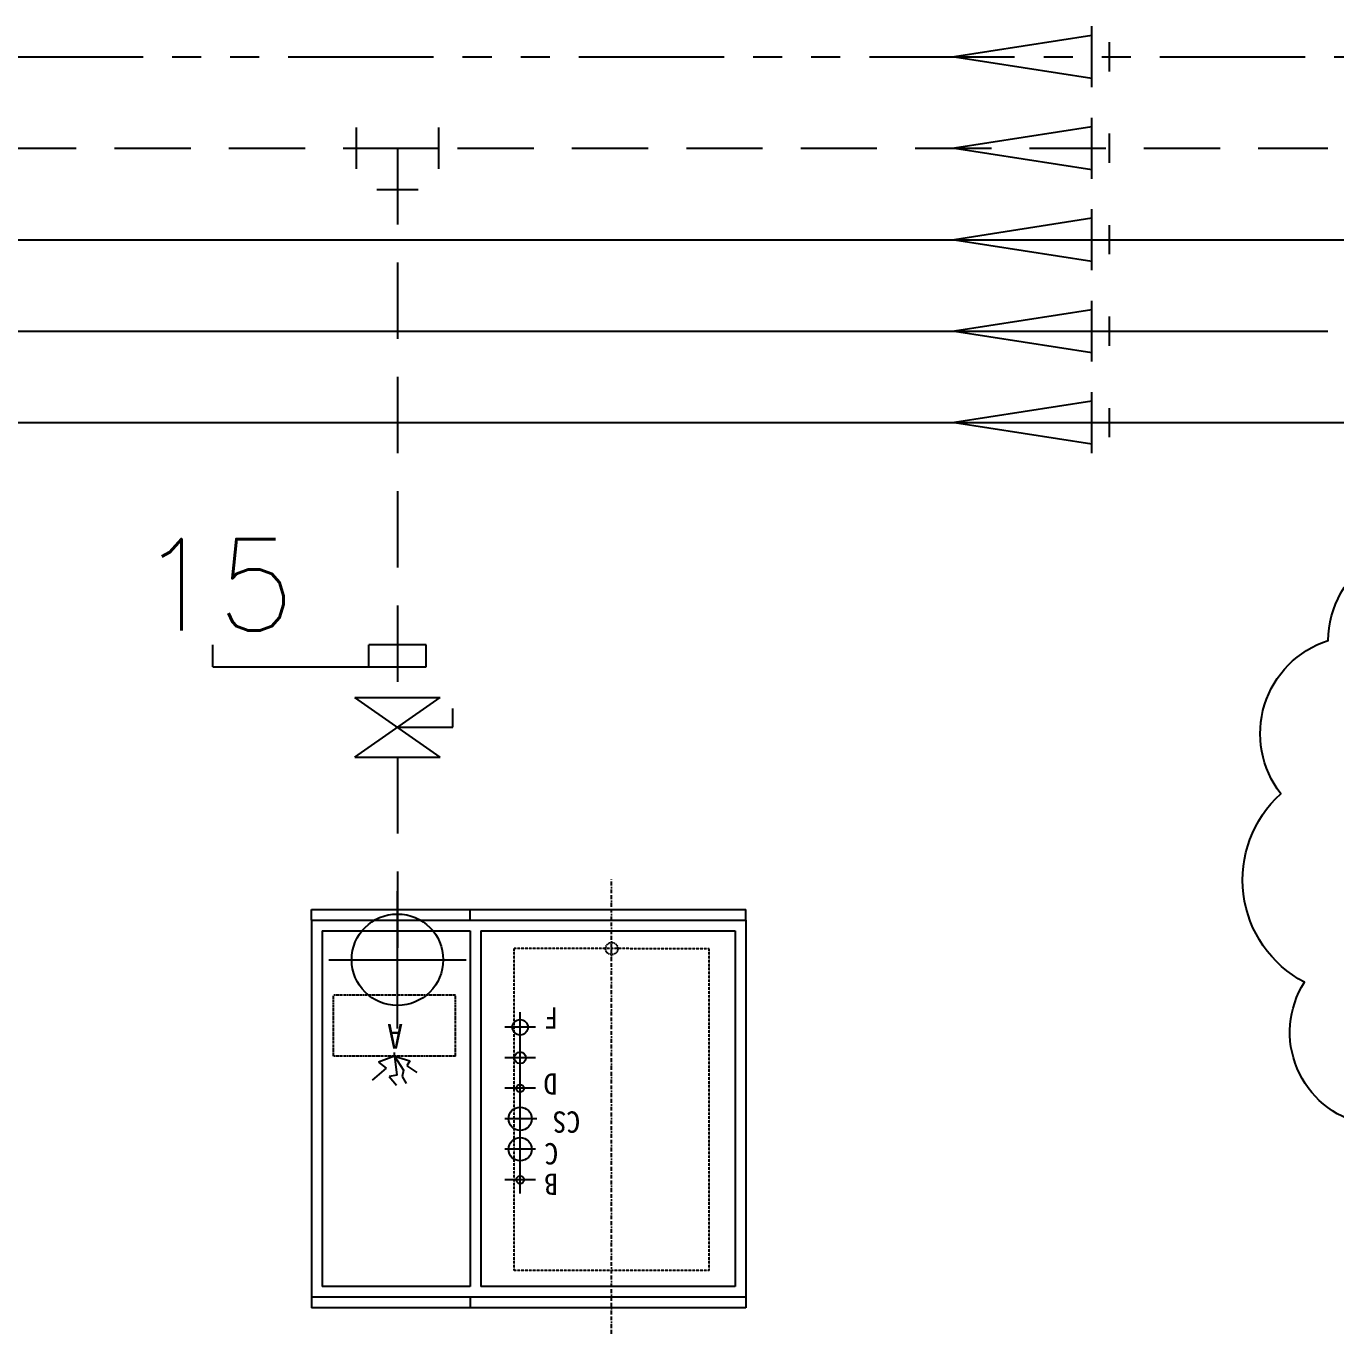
# Model space of a CAD drawing. Header units: millimetres. Extents: x 10903 to 284569, y 2319 to 62017.
# Drawn here: x 231716 to 236009, y 42961 to 47249 of the extents above; entities that cross this region are included whole.
import ezdxf
from ezdxf.enums import TextEntityAlignment as Align

# ---------------------------------------------------------------- set-up
doc = ezdxf.new("R2010")
doc.units = ezdxf.units.MM
for name, pattern in [('BORDER', [44.449999, 12.7, -6.35, 12.7, -6.35, 0, -6.35]), ('DASHED', [0.75, 0.5, -0.25]), ('DASHED2', [0.375, 0.25, -0.125]), ('DASHED3', [6.35, 4.233333, -2.116667]), ('HIDDEN', [0.375, 0.25, -0.125]), ('HIDDEN2', [4.7625, 3.175, -1.5875]), ('PHANTOM', [63.5, 31.75, -6.35, 6.35, -6.35, 6.35, -6.35])]:
    doc.linetypes.add(name, pattern=pattern)
for name, color, linetype in [('5TXT', 7, 'Continuous'), ('ex', 1, 'Continuous'), ('pipe', 3, 'Continuous'), ('UTIL-AIR', 3, 'DASHED2'), ('UTIL-CO2', 2, 'Continuous'), ('UTIL-N2', 6, 'Continuous'), ('UTIL-VACUUM', 7, 'HIDDEN'), ('빌트인', 8, 'Continuous')]:
    doc.layers.add(name, color=color, linetype=linetype)
doc.layers.add('UTIL-O2', color=4, linetype='Continuous', lineweight=0)
doc.styles.add('TSTYLE4', font='txt', dxfattribs={"width": 0.95, "height": 70})
doc.styles.add('TSTYLE5', font='txt', dxfattribs={"width": 0.95, "height": 80})
doc.styles.add('TSTYLE7', font='txt', dxfattribs={"height": 70})
doc.styles.add('굴림', font='simple.shx', dxfattribs={"bigfont": 'whgtxt.shx'})

# ---------------------------------------------------------------- blocks, each defined once
blk = doc.blocks.new('PI')
at = {"layer": 'UTIL-AIR', "color": 1, "linetype": 'Continuous'}
for p, q in [((0, 150), (0, -150)), ((150, 0), (-150, 0))]:
    blk.add_line(p, q, dxfattribs=at)
at = {"layer": 'UTIL-AIR', "color": 2, "linetype": 'Continuous'}
blk.add_circle((0, 0), 100, dxfattribs=at)
blk = doc.blocks.new('SA30T')
at = {"color": 2, "linetype": 'Continuous'}
for p, q in [((-0.75, 1.5), (0.75, 1.5)), ((1.5, 0.75), (1.5, -0.75)), ((-0.75, -1.5), (0.75, -1.5))]:
    blk.add_line(p, q, dxfattribs=at)
at = {"color": 0, "linetype": 'Continuous'}
for p, q in [((0, 1.5), (0, -1.5)), ((0, 0), (1.5, 0))]:
    blk.add_line(p, q, dxfattribs=at)
at = {"color": 2, "linetype": 'Continuous'}
for p in [(0, 1.5), (1.5, 0), (0, -1.5)]:
    blk.add_point(p, dxfattribs=at)
blk = doc.blocks.new('VALD01')
at = {"color": 2}
for p, q in [((-1.963, 0.7), (2.538, 0)), ((2.538, 0), (-1.963, -0.7))]:
    blk.add_line(p, q, dxfattribs=at)
for points in [[(-1.963, -1), (-1.963, 1)], [(-2.538, -0.48), (-2.538, 0.48)]]:
    blk.add_lwpolyline(points, dxfattribs=at)
blk = doc.blocks.new('AC435L')
at = {"layer": '빌트인', "linetype": 'BORDER'}
blk.add_line((-320, 705.1), (-320, -785.8), dxfattribs=at)
at = {"layer": '빌트인', "linetype": 'Continuous'}
for p, q in [((-760, -651), (-760, 620)), ((-760, 620), (664, 620)), ((144, 585), (144, 620)), ((664, -651), (664, 620)), ((-760, 585), (664, 585)), ((-725, -616), (-725, 550)), ((-725, 550), (109, 550)), ((109, -616), (109, 550)), ((144, -616), (144, 550)), ((144, 550), (629, 550)), ((629, -616), (629, 550)), ((-20, 245.5), (-20, 150)), ((-70, 200), (30, 200)), ((-20, 150), (-20, 50)), ((-70, 100), (30, 100)), ((-20, 50), (-20, -50)), ((-74.3, 0), (30, 0)), ((-20, -50), (-20, -150)), ((-70, -100), (30, -100)), ((367, -139.1), (353.6, -116)), ((409.5, -139.1), (385.2, -109.9)), ((419.3, -165.9), (465.5, -127)), ((-20, -150), (-20, -250)), ((351.2, -173.2), (318.3, -151.3)), ((362.1, -159.8), (367, -139.1)), ((391.8, -205.1), (362.1, -159.8)), ((384, -142.8), (409.5, -139.1)), ((391.8, -205.1), (384, -142.8)), ((444.8, -185.4), (419.3, -165.9)), ((-70, -200), (30, -200)), ((341.4, -190.2), (351.2, -173.2)), ((391.8, -205.1), (341.4, -190.2)), ((391.8, -205.1), (444.8, -185.4)), ((392, -205), (392, -217.6)), ((-20, -250), (-20, -350)), ((-70, -300), (30, -300)), ((109, -616), (-725, -616)), ((629, -616), (144, -616)), ((664, -651), (-760, -651)), ((-760, -651), (-760, -686)), ((664, -686), (-760, -686)), ((144, -651), (144, -686)), ((664, -651), (664, -686))]:
    blk.add_line(p, q, dxfattribs=at)
at = {"layer": '빌트인', "linetype": 'HIDDEN'}
for p, q in [((-640, 497.1), (-640, -557.1)), ((-640, 497.1), (0, 497.1)), ((0, 497.1), (0, -558.9)), ((-640, -557.1), (0, -558.9))]:
    blk.add_line(p, q, dxfattribs=at)
at = {"layer": '빌트인', "linetype": 'HIDDEN2'}
for p, q in [((192, -205), (192, -405)), ((192, -205), (592, -205)), ((592, -205), (592, -405)), ((192, -405), (592, -405))]:
    blk.add_line(p, q, dxfattribs=at)
at = {"layer": '빌트인', "linetype": 'Continuous'}
for centre, radius in [((-20, 200), 12.7), ((-20, 100), 38.1), ((-20, 0), 38.1), ((-20, -100), 12.7), ((-20, -200), 19.1), ((-20, -300), 25.4)]:
    blk.add_circle(centre, radius, dxfattribs=at)
at = {"layer": '빌트인', "linetype": 'DASHED3'}
blk.add_circle((-320, -558), 20, dxfattribs=at)
at = {"layer": '빌트인', "linetype": 'Continuous', "width": 0.95}
for s, height, style, p in [('B', 70, 'TSTYLE4', (-144, 179.5)), ('C', 70, 'TSTYLE4', (-145.2, 79.8)), ('CS', 70, 'TSTYLE4', (-217.3, -24.2)), ('D', 70, 'TSTYLE4', (-141.6, -149.2)), ('A', 80, 'TSTYLE5', (364.3, -310.3)), ('F', 70, 'TSTYLE4', (-144.9, -365.3))]:
    blk.add_text(s, height=height, rotation=360, dxfattribs=dict(at, style=style)).set_placement(p)

msp = doc.modelspace()

# ---------------------------------------------------------------- linework, layer by layer
at = {"layer": 'ex', "ltscale": 3000}
for p, q in [((232327.5, 45148), (232327.5, 45220)), ((233026.7, 45220), (232838.7, 45220)), ((232838.7, 45148), (232838.7, 45220)), ((233026.7, 45148), (233026.7, 45220)), ((232327.5, 45148), (233026.7, 45148))]:
    msp.add_line(p, q, dxfattribs=at)
at = {"layer": 'UTIL-AIR', "linetype": 'DASHED', "lineweight": -3, "ltscale": 500}
for p, q in [((225254.9, 46849.1), (235983.5, 46849.1)), ((232932.7, 46849.1), (232932.7, 45048.3)), ((232932.7, 44852.3), (232932.7, 44187.9))]:
    msp.add_line(p, q, dxfattribs=at)
at = {"layer": 'UTIL-CO2', "linetype": 'Continuous', "lineweight": -3}
for p, q in [((225554.9, 46549.1), (236554.5, 46549.1)), ((232792.7, 44852.3), (233072.7, 45048.3)), ((232792.7, 45048.3), (233072.7, 45048.3)), ((233072.7, 44852.3), (232792.7, 45048.3)), ((233114.1, 44950.3), (233114.1, 45011.6)), ((232932.7, 44950.3), (233114.1, 44950.3)), ((232792.7, 44852.3), (233072.7, 44852.3))]:
    msp.add_line(p, q, dxfattribs=at)
at = {"layer": 'UTIL-N2', "linetype": 'Continuous', "lineweight": -3}
msp.add_line((225854.9, 46249.1), (235983.5, 46249.1), dxfattribs=at)
at = {"layer": 'UTIL-O2', "linetype": 'Continuous', "lineweight": -3}
msp.add_line((226154.9, 45949.1), (236663.1, 45949.1), dxfattribs=at)
at = {"layer": 'UTIL-VACUUM', "linetype": 'PHANTOM', "lineweight": -3, "ltscale": 15}
msp.add_line((224954.9, 47149.1), (236571.6, 47149.1), dxfattribs=at)
at = {"layer": '빌트인', "color": 3, "linetype": 'Continuous', "lineweight": -3}
msp.add_lwpolyline([(237144.4, 43109.2, -0.520567), (236564, 43302.4, -0.520567), (236099.7, 43650.2, -0.520567), (235906.2, 44113.9, -0.520567), (235828.9, 44732.2, -0.520567), (235983.6, 45234.5, -0.520567), (236448, 45543.6, -0.520567), (236989.7, 45698.2, -0.520567), (237531.4, 45698.2, -0.520567), (237918.3, 45311.8, -0.520567), (238189.2, 44886.7, -0.520567), (238382.6, 44268.5, -0.520567), (238189.2, 43688.9, -0.520567), (237802.2, 43302.4, -0.520567), (237454, 43186.5)], format="xyb", close=True, dxfattribs=at)

# ---------------------------------------------------------------- block references
at = {"layer": 'pipe', "color": 3, "linetype": 'Continuous', "xscale": -100, "yscale": 100, "zscale": 100}
for p in [(235013, 47149.1), (235013, 46849.1), (235013, 46549.1), (235013, 46249.1), (235013, 45949.1)]:
    msp.add_blockref('VALD01', p, dxfattribs=at)
at = {"layer": 'UTIL-AIR', "linetype": 'Continuous', "lineweight": -3}
for name, p, xscale, yscale, zscale, rotation in [('SA30T', (232932.7, 46849.1), -90, 90, 90, 90), ('PI', (232932.7, 44187.9), 1.5, 1.5, 1.5, 180)]:
    msp.add_blockref(name, p, dxfattribs=dict(at, xscale=xscale, yscale=yscale, zscale=zscale, rotation=rotation))
at = {"layer": '빌트인', "linetype": 'Continuous', "lineweight": -3, "rotation": 180}
msp.add_blockref('AC435L', (233315, 43666.4), dxfattribs=at)

# ---------------------------------------------------------------- texts
at = {"layer": '5TXT', "color": 7, "style": '굴림'}
msp.add_text('15', height=300, rotation=360, dxfattribs=at).set_placement((232340.4, 45417.3), align=Align.MIDDLE_CENTER)

doc.saveas('drawing.dxf')
